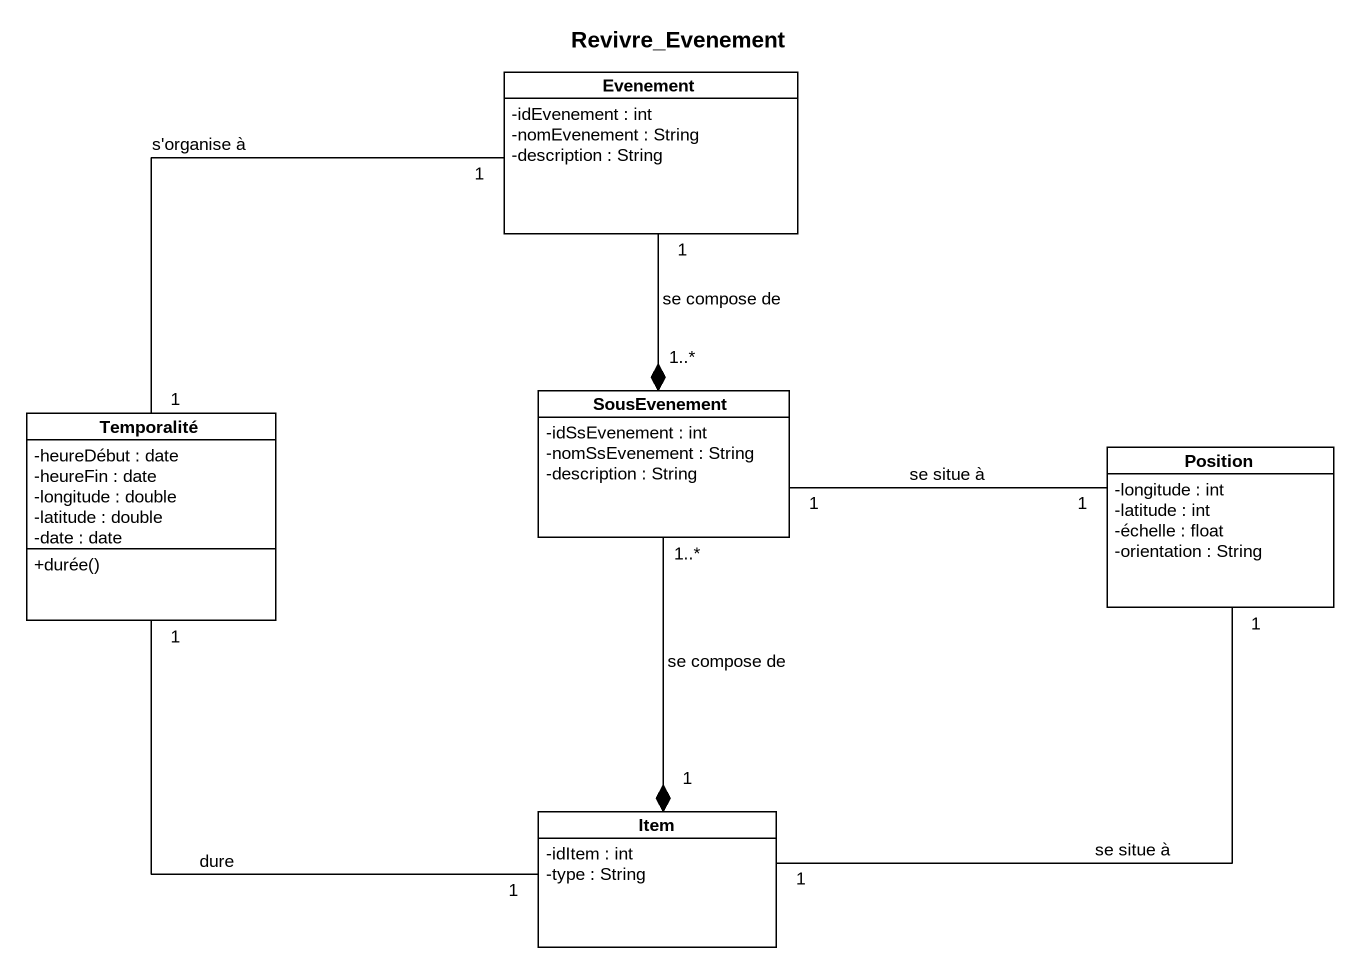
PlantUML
@startuml
title Revivre_Evenement
hide circle
hide empty members
skinparam classAttributeIconSize 0
class Evenement {
  -idEvenement : int
  -nomEvenement : String
  -description : String
}
class Temporalité {
  -heureDébut : date
  -heureFin : date
  -longitude : double
  -latitude : double
  -date : date
  +durée()
}
class SousEvenement {
  -idSsEvenement : int
  -nomSsEvenement : String
  -description : String
}
class Position {
  -longitude : int
  -latitude : int
  -échelle : float
  -orientation : String
}
class Item {
  -idItem : int
  -type : String
}
Temporalité "1" -up- "1" Evenement : s'organise à
Temporalité "1" -- "1" Item : dure
SousEvenement "1..*" *-up- "1" Evenement : se compose de
SousEvenement "1" -right- "1" Position : se situe à
Item "1" *-up- "1..*" SousEvenement : se compose de
Item "1" -up- "1" Position : se situe à
@enduml
